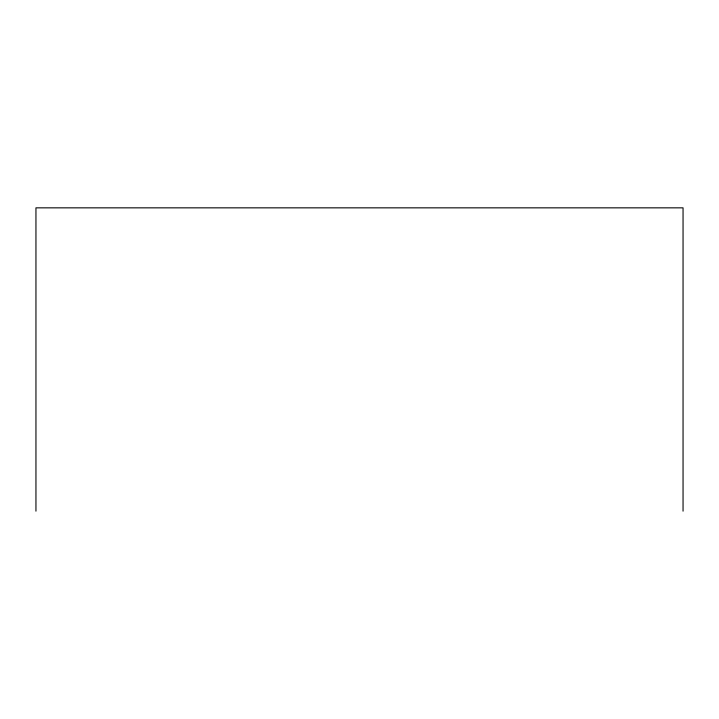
<?xml version="1.0" encoding="UTF-8"?>
<svg xmlns="http://www.w3.org/2000/svg" width="719" height="719" viewBox="0 0 719 719"><rect width="100%" height="100%" fill="white"/><g stroke="black" fill="none" stroke-linecap="round" stroke-linejoin="round"><path stroke-width="1.08" d="M683.05 511.155L683.05 207.845L35.95 207.845L35.95 511.155"/></g></svg>
